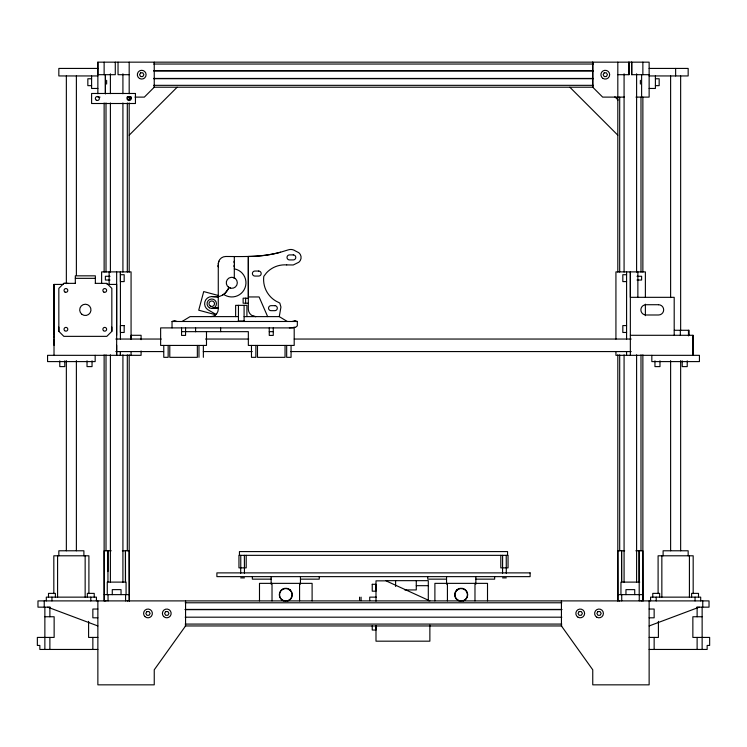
<?xml version="1.0" encoding="UTF-8"?>
<svg xmlns="http://www.w3.org/2000/svg" width="747" height="747" viewBox="0 0 747 747"><rect width="100%" height="100%" fill="white"/><g stroke="black" fill="none" stroke-linecap="round" stroke-linejoin="round"><path stroke-width="1.12" d="M54.017 345.31L54.017 338.923M54.017 337.672L54.017 336.411M54.017 335.291L54.017 284.42L63.29 284.42M635.977 97.11L649.134 97.11L649.134 62.16L97.866 62.16L97.866 74.691L115.281 74.691L115.281 62.16M58.836 327.083L58.836 331.341L63.85 336.355L106.821 336.355L111.835 331.341L111.835 327.083M116.653 271.889L116.653 355.329L116.653 351.856M120.416 339.11L120.416 271.889L120.416 281.6L124.179 281.6L124.179 274.709L120.416 274.709M172.034 327.896L172.043 321.49A6.518 6.518 0 0 1 174.116 321.005L174.985 321.005A6.518 6.518 0 0 1 177.048 321.49M218.638 261.674L218.815 261.245L218.273 263.999L218.273 309.099A7.517 7.517 0 0 1 210.757 316.616M235.24 278.482L234.306 278.033L234.306 256.482M235.632 316.616L235.632 305.346L246.912 305.346L246.912 316.616M238.452 321.005L238.452 305.346M244.092 321.005L244.092 305.346M245.632 303.198L245.632 298.193M286.727 264.905L293.235 264.98L298.856 262.225A6.135 6.135 0 0 0 298.856 252.719L295.448 250.983A7.956 7.956 0 0 0 288.314 249.853L280.527 252.215A125.356 125.356 0 0 1 248.331 256.482L248.34 309.099A7.517 7.517 0 0 0 255.866 316.616L253.093 316.084M292.32 321.49A6.518 6.518 0 0 1 294.402 321.005L295.261 321.005A6.518 6.518 0 0 1 297.334 321.49L297.334 325.711A3.819 3.819 0 0 1 294.533 327.391L289.369 327.896M372.239 625.687L372.239 630.029L375.993 630.029L375.993 625.687M395.602 586.46L395.602 580.662M416.275 580.662L416.275 589.934L404.79 589.934M428.302 600.775L428.302 580.662L386.022 580.662M592.754 87.212L592.754 62.16L592.754 87.212L602.652 97.11L624.483 97.11M628.965 74.691L628.965 62.16L628.965 74.691L617.816 74.691M631.719 74.691L631.719 62.16L631.719 74.691L649.134 74.691M692.983 335.291L692.983 355.329L692.983 335.291L630.347 335.291M702.133 607.162L702.133 649.451M287.315 321.49L279.275 316.616L280.937 307.045L279.817 303.067L276.11 301.181A25.015 25.015 0 0 1 270.274 296.522A25.053 25.053 0 0 1 263.626 278.229L263.812 276.334L266.483 272.851A25.006 25.006 0 0 1 286.699 264.914M228.358 287.1L228.899 287.362L228.442 288.547A14.156 14.156 0 0 1 212.568 296.643L212.316 296.578M228.377 288.687L225.099 293.197M218.273 307.913L211.756 308.408L218.479 307.596M128.857 100.07L131.332 97.605M129.184 135.179L177.151 87.212M68.108 283.356L63.85 283.356L58.836 288.37L58.836 331.341M216.341 314.132L215.173 315.187M222.597 295.056L223.829 294.243M182.063 321.49L190.083 316.616L238.433 316.616M287.856 600.896L289.052 600.401A6.518 6.518 0 0 0 290.788 590.569A6.518 6.518 0 0 0 280.807 590.569A6.518 6.518 0 0 0 282.543 600.401L283.739 600.896M463.261 600.896L464.457 600.401A6.518 6.518 0 0 0 466.193 590.569A6.518 6.518 0 0 0 456.212 590.569A6.518 6.518 0 0 0 457.948 600.401L459.144 600.896M649.134 625.958L699.248 607.162M280.527 252.215C262.711 257.192 244.092 256.594 225.79 256.482A7.517 7.517 0 0 0 218.273 263.999M218.46 296.643L216.994 296.867M292.628 327.569L294.804 327.354M153.677 64.037L593.323 64.037M97.866 68.425L58.836 68.425L58.836 75.942L97.866 75.942M649.134 68.425L688.164 68.425L688.164 75.942L649.134 75.942M153.677 70.676L593.323 70.676M153.677 70.928L593.323 70.928M129.184 74.691L118.035 74.691L118.035 62.16M153.677 78.444L593.323 78.444M91.601 78.762L87.838 78.762L87.838 85.653L91.601 85.653M153.677 78.696L593.323 78.696M655.399 78.762L659.162 78.762L659.162 85.653L655.399 85.653M153.677 85.335L593.323 85.335M153.677 87.212L593.323 87.212M97.866 88.463L91.601 88.463L91.601 75.942M649.134 88.463L655.399 88.463L655.399 75.942M97.866 97.11L100.014 97.11M127.102 97.11L131.519 97.11M135.02 97.11L144.348 97.11L154.246 87.212L154.246 62.16M626.584 274.709L622.821 274.709L622.821 281.6L626.584 281.6M110.005 276.278L105.383 276.278L105.383 280.032L110.005 280.032M636.995 276.278L641.617 276.278L641.617 280.032L636.995 280.032M75.316 278.342L95.355 278.342M63.85 283.356L75.466 283.356M95.205 283.356L106.821 283.356L111.835 288.37L111.835 331.341M107.036 284.42L116.653 284.42L116.653 335.291M218.273 296.578L211.746 296.578A7.143 7.143 0 0 0 208.18 309.902L216.042 314.44M248.349 298.193L243.13 298.193L243.13 303.198L248.349 303.198M244.11 316.616L279.285 316.616M174.116 321.005L174.985 321.005M238.144 321.005L244.4 321.005M294.393 321.005L295.261 321.005M172.034 321.49L297.325 321.49M626.584 325.58L622.821 325.58L622.821 332.471L626.584 332.471M674.336 330.277L689.098 330.277L689.098 335.291M181.558 331.659L248.34 331.659L248.34 345.431L294.197 345.431L294.197 327.896L160.633 327.896L160.633 345.431L206.489 345.431L206.489 331.659M269.256 331.659L273.271 331.659M115.813 339.045L161.287 339.045M205.593 339.045L248.732 339.045M294.215 339.045L631.187 339.045M115.813 351.576L163.621 351.576M203.259 351.576L252.234 351.576M290.714 351.576L631.187 351.576M111.2 550.782L104.141 550.782L104.281 600.896M122.359 550.782L129.203 550.782L129.334 600.896M624.66 550.782L617.825 550.782L617.965 600.896M635.846 550.782L642.887 550.782L643.018 600.896M240.693 577.889L244.456 577.889M502.544 577.889L506.307 577.889M271.142 579.149L252.346 579.149L252.346 576.637M300.453 579.149L319.249 579.149L319.249 576.637M446.547 579.149L427.751 579.149L427.751 576.637M475.858 579.149L494.654 579.149L494.654 576.637M639.749 582.109L620.953 582.109L620.953 594.631M416.275 585.676L428.302 585.676M288.93 589.626L290.219 589.626M456.781 589.626L458.07 589.626M104.225 594.631L129.334 594.631M617.909 594.631L643.018 594.631M376.311 597.142L369.728 597.142L369.728 600.653M185.163 602.782L561.837 602.782M50.077 607.162L37.976 607.162L37.976 600.896L709.024 600.896L709.024 607.162L696.923 607.162M97.866 609.038L92.852 609.038L92.852 617.816L97.866 617.816M649.134 609.038L654.148 609.038L654.148 617.816L649.134 617.816M185.163 609.421L561.837 609.421M185.163 609.673L561.837 609.673M44.867 616.751L54.139 616.751L54.139 637.424L37.35 637.424L37.35 645.436L39.852 645.436L39.852 649.451L97.866 649.451M702.133 616.751L692.861 616.751L692.861 637.424L709.65 637.424L709.65 645.436L707.148 645.436L707.148 649.451L649.134 649.451M185.163 617.19L561.837 617.19M185.163 624.081L561.837 624.081M185.163 625.958L561.837 625.958M97.866 637.424L88.594 637.424L88.594 621.345M649.134 637.424L658.406 637.424L658.406 621.345M234.306 268.873L234.745 268.939A14.156 14.156 0 0 1 245.016 287.866A14.156 14.156 0 0 1 224.726 295.056L223.652 294.365M218.273 295.476L203.716 291.573L198.721 310.21L215.696 314.758M47.752 607.162L97.866 625.958M429.87 600.896L386.022 580.849L375.993 580.849L375.993 601.167M233.027 277.417L234.306 278.033M228.899 287.362L230.571 288.165M248.331 256.473L248.34 296.951L259.106 296.951L267.65 316.616M614.846 96.774L618.142 100.07M569.849 87.212L617.816 135.179M639.208 594.631L639.133 550.782L639.133 581.941M107.96 581.941L107.904 550.782L107.904 571.558M702.759 600.896L702.759 607.162M700.695 600.896L700.695 597.142L650.572 597.142L650.572 600.896M698.501 597.142L698.501 593.379L691.61 593.379L691.61 597.142M697.119 607.162L697.119 616.751M697.119 637.424L697.119 649.451M695.055 597.142L695.055 600.896M693.179 593.65L693.179 555.796L658.098 555.796L658.098 593.65M689.416 555.796L689.416 597.142M688.473 330.277L688.473 335.879M688.164 555.796L688.164 550.782L663.103 550.782L663.103 555.796M687.221 360.81L687.221 366.609L682.207 366.609L682.207 360.81M680.648 75.942L680.648 330.277M680.648 360.614L680.648 550.782M680.33 330.277L680.33 335.291M675.633 68.425L675.633 75.942M674.196 335.291L674.196 297.325L630.347 297.325L630.347 271.889L630.347 355.329M670.619 75.942L670.619 297.614M670.619 360.614L670.619 550.782M661.851 555.796L661.851 597.142M659.974 360.81L659.974 366.609L654.96 366.609L654.96 360.81M659.657 597.142L659.657 593.379L652.766 593.379L652.766 597.142M656.211 597.142L656.211 600.896M654.148 637.424L654.148 649.451M651.832 355.329L651.832 361.595L699.435 361.595L699.435 355.329L615.93 355.329L615.93 351.856M649.134 600.896L649.134 684.84L592.754 684.84L592.754 669.807L561.436 625.958L561.436 600.896M645.38 297.25L645.38 271.889L615.93 271.889L615.93 339.11M645.38 304.169L645.38 315.692M642.868 62.16L642.868 74.691M642.868 97.138L642.868 272.057M642.868 354.853L642.868 600.896M641.617 74.691L641.617 97.11M640.991 97.138L640.991 272.057M640.991 354.853L640.991 550.754M640.366 80.321L640.366 84.084M639.264 594.631L639.264 600.896M637.863 271.889L637.863 297.325M636.603 73.822L636.603 272.057M636.603 354.853L636.603 582.24M634.726 594.631L634.726 589.626L625.958 589.626L625.958 594.631M626.584 271.889L626.584 339.11M626.584 351.856L626.584 355.329M624.081 73.822L624.081 272.057M624.081 354.853L624.081 582.24M621.728 594.631L621.728 600.896M619.693 97.138L619.693 272.057M619.693 354.853L619.693 550.754M617.816 62.16L617.816 272.057M617.816 354.853L617.816 600.962M507.558 555.338L507.558 551.585L239.442 551.585L239.442 555.338M506.233 555.338L506.307 573.435M502.619 555.338L502.544 573.435M500.807 555.338L500.807 567.869L508.044 567.869L508.044 555.338L238.956 555.338L238.956 567.869L246.193 567.869L246.193 555.338M487.511 600.896L487.511 583.36L434.894 583.36L434.894 600.896M475.858 576.637L475.858 584.154M474.98 583.36L474.98 600.896M447.425 583.36L447.425 600.896M446.547 576.637L446.547 584.154M429.87 625.071L429.87 641.178L375.993 641.178L375.993 626.098M361.081 597.142L361.081 600.653M359.578 597.142L359.578 600.074M312.106 600.896L312.106 583.36L259.489 583.36L259.489 600.896M300.453 576.637L300.453 584.154M299.575 583.36L299.575 600.896M291.059 345.431L291.059 357.337L286.671 357.337L286.671 345.431M285.046 345.431L285.046 357.337L257.482 357.337L257.482 345.431M273.271 327.896L273.271 335.412L269.256 335.412L269.256 327.896M272.02 583.36L272.02 600.896M271.142 576.637L271.142 584.154M255.857 345.431L255.857 357.337L251.468 357.337L251.468 345.431M244.456 573.435L244.381 555.338M240.767 555.338L240.767 567.869M240.693 567.869L240.693 573.435M220.645 327.896L220.645 331.659M203.361 345.431L203.361 357.337M198.973 345.431L198.973 357.337M197.348 345.431L197.348 357.337L169.784 357.337L169.784 345.431M195.593 327.896L195.593 331.761M185.564 327.896L185.564 335.412L181.558 335.412L181.558 327.896M185.564 600.896L185.564 625.958L154.246 669.807L154.246 684.84L97.866 684.84L97.866 600.896M168.15 345.431L168.15 357.337L163.77 357.337L163.77 345.431M141.09 339.67L141.09 335.291L131.07 335.291L131.07 339.045L131.07 271.889L101.62 271.889L101.62 283.421M141.09 350.95L141.09 355.329L47.565 355.329L47.565 361.595L95.168 361.595L95.168 355.329M131.07 351.856L131.07 355.329M129.184 62.16L129.184 93.749M129.184 97.138L129.184 100.64M129.184 102.974L129.184 272.057M129.184 354.853L129.184 600.962M127.307 97.138L127.307 99.472M127.307 102.974L127.307 272.057M127.307 354.853L127.307 550.754M126.066 594.631L126.066 582.109L107.269 582.109L107.269 594.631M125.58 594.631L125.58 600.896M122.919 73.822L122.919 93.749M122.919 102.974L122.919 272.057M122.919 354.853L122.919 582.24M121.042 594.631L121.042 589.626L112.274 589.626L112.274 594.631M116.653 345.31L116.653 351.697M110.397 73.822L110.397 93.646M110.397 102.974L110.397 272.057M110.397 354.853L110.397 582.24M109.137 271.889L109.137 284.57M108.044 594.631L108.044 600.896M106.634 80.321L106.634 84.084M106.009 102.974L106.009 272.057M106.009 354.853L106.009 550.754M104.132 62.16L104.132 74.691M104.132 102.974L104.132 272.057M104.132 354.853L104.132 600.896M97.866 62.16L97.866 93.749M96.428 600.896L96.428 597.142L46.305 597.142L46.305 600.896M95.355 283.356L95.355 275.839L75.316 275.839L75.316 283.356M94.234 597.142L94.234 593.379L87.343 593.379L87.343 597.142M92.852 637.424L92.852 649.451M92.04 360.81L92.04 366.609L87.025 366.609L87.025 360.81M90.789 597.142L90.789 600.896M88.902 593.65L88.902 555.796L53.821 555.796L53.821 593.65M85.149 555.796L85.149 597.142M83.897 555.796L83.897 550.782L58.836 550.782L58.836 555.796M76.381 75.942L76.381 275.447M76.381 360.614L76.381 550.782M66.352 75.942L66.352 283.608M66.352 360.614L66.352 550.782M64.793 360.81L64.793 366.609L59.779 366.609L59.779 360.81M57.584 555.796L57.584 597.142M55.39 597.142L55.39 593.379L48.499 593.379L48.499 597.142M54.017 284.42L54.017 355.329M51.945 597.142L51.945 600.896M49.881 607.162L49.881 616.751M49.881 637.424L49.881 649.451M44.867 607.162L44.867 649.451M44.241 600.896L44.241 607.162M127.307 600.896A1.877 1.877 0 0 1 127.793 600.962M105.523 600.962A1.877 1.877 0 0 1 106.009 600.896M640.991 600.896A1.877 1.877 0 0 1 641.477 600.962M619.207 600.962A1.877 1.877 0 0 1 619.693 600.896M105.383 74.691L105.383 93.749L105.383 74.691M120.416 351.856L120.416 355.329L120.416 351.856M218.273 265.372L218.273 266.754L218.273 265.372M234.306 265.372L234.306 266.754L234.306 265.372M234.306 261.245L234.306 262.617L234.306 261.245M372.239 584.294L372.239 591.185L375.993 591.185L375.993 584.294L372.239 584.294M140.632 72.804L139.549 74.691L140.632 76.567L142.798 76.567L143.882 74.691L142.798 72.804L140.632 72.804M146.898 611.55L145.814 613.427L146.898 615.304L149.064 615.304L150.147 613.427L149.064 611.55L146.898 611.55M165.685 611.55L164.601 613.427L165.685 615.304L167.86 615.304L168.943 613.427L167.86 611.55L165.685 611.55M604.202 72.804L603.118 74.691L604.202 76.567L606.368 76.567L607.451 74.691L606.368 72.804L604.202 72.804M579.14 611.55L578.057 613.427L579.14 615.304L581.315 615.304L582.399 613.427L581.315 611.55L579.14 611.55M597.936 611.55L596.853 613.427L597.936 615.304L600.102 615.304L601.186 613.427L600.102 611.55L597.936 611.55M135.45 93.478L91.601 93.478L91.601 103.506L135.45 103.506L135.45 93.478M293.282 254.914L289.519 254.914A2.502 2.502 0 0 0 287.016 257.416A2.502 2.502 0 0 0 289.528 259.919L293.282 259.919A2.502 2.502 0 0 0 295.784 257.416A2.502 2.502 0 0 0 293.282 254.914M258.677 271.049L254.914 271.049A2.502 2.502 0 0 0 252.411 273.551A2.502 2.502 0 0 0 254.914 276.063L258.677 276.063A2.502 2.502 0 0 0 261.179 273.551A2.502 2.502 0 0 0 258.667 271.049M658.537 304.72L646.006 304.72A5.136 5.136 0 0 0 640.87 309.856A5.136 5.136 0 0 0 646.006 314.991L658.537 314.991A5.136 5.136 0 0 0 663.672 309.856A5.136 5.136 0 0 0 658.537 304.72M274.812 305.663L271.049 305.663A2.502 2.502 0 0 0 268.547 308.166A2.502 2.502 0 0 0 271.049 310.668L274.812 310.668A2.502 2.502 0 0 0 277.314 308.166A2.502 2.502 0 0 0 274.812 305.663M124.179 325.58L120.416 325.58L120.416 332.471L124.179 332.471L124.179 325.58M530.109 572.884L216.891 572.884L216.891 576.637L530.109 576.637L530.109 572.884M621.644 581.941L621.588 550.782L621.588 581.941M125.505 581.941L125.449 550.782L125.449 581.941M128.232 100.229A2.008 2.008 0 0 0 131.239 98.492A2.008 2.008 0 0 0 128.232 96.755A2.008 2.008 0 0 0 128.232 100.229M96.363 100.229A2.008 2.008 0 0 0 99.37 98.492A2.008 2.008 0 0 0 96.363 96.755A2.008 2.008 0 0 0 96.363 100.229M139.521 78.482A4.389 4.389 0 0 0 146.104 74.691A4.389 4.389 0 0 0 139.521 70.89A4.389 4.389 0 0 0 139.521 78.482M603.09 78.482A4.389 4.389 0 0 0 609.673 74.691A4.389 4.389 0 0 0 603.09 70.89A4.389 4.389 0 0 0 603.09 78.482M578.038 617.227A4.389 4.389 0 0 0 584.612 613.427A4.389 4.389 0 0 0 578.038 609.627A4.389 4.389 0 0 0 578.038 617.227M596.825 617.227A4.389 4.389 0 0 0 603.408 613.427A4.389 4.389 0 0 0 596.825 609.627A4.389 4.389 0 0 0 596.825 617.227M163.677 616.527A4.389 4.389 0 0 0 171.007 614.566A4.389 4.389 0 0 0 165.638 609.188A4.389 4.389 0 0 0 163.677 616.527M144.881 616.527A4.389 4.389 0 0 0 152.22 614.566A4.389 4.389 0 0 0 146.842 609.188A4.389 4.389 0 0 0 144.881 616.527M81.899 314.328A5.64 5.64 0 0 0 90.929 310.584A5.64 5.64 0 0 0 83.178 304.645A5.64 5.64 0 0 0 81.899 314.328M64.98 292.058A1.877 1.877 0 0 0 67.8 290.434A1.877 1.877 0 0 0 64.98 288.809A1.877 1.877 0 0 0 64.98 292.058M103.814 292.058A1.877 1.877 0 0 0 106.634 290.434A1.877 1.877 0 0 0 103.814 288.809A1.877 1.877 0 0 0 103.814 292.058M103.478 330.65A1.877 1.877 0 0 0 106.588 329.688A1.877 1.877 0 0 0 104.206 327.475A1.877 1.877 0 0 0 103.478 330.65M64.634 330.65A1.877 1.877 0 0 0 67.753 329.688A1.877 1.877 0 0 0 65.362 327.475A1.877 1.877 0 0 0 64.634 330.65M229.04 287.567A5.509 5.509 0 0 0 237.313 282.796A5.509 5.509 0 0 0 229.04 278.015A5.509 5.509 0 0 0 229.04 287.567M209.403 307.783A4.697 4.697 0 0 0 216.453 303.712A4.697 4.697 0 0 0 209.403 299.65A4.697 4.697 0 0 0 209.403 307.783M210.374 306.102A2.755 2.755 0 0 0 214.501 303.712A2.755 2.755 0 0 0 210.374 301.33A2.755 2.755 0 0 0 210.374 306.102M458.07 600.214A6.265 6.265 0 0 0 467.463 594.789A6.265 6.265 0 0 0 458.07 589.364A6.265 6.265 0 0 0 458.07 600.214M282.665 600.214A6.265 6.265 0 0 0 292.058 594.789A6.265 6.265 0 0 0 282.665 589.364A6.265 6.265 0 0 0 282.665 600.214"/></g></svg>
